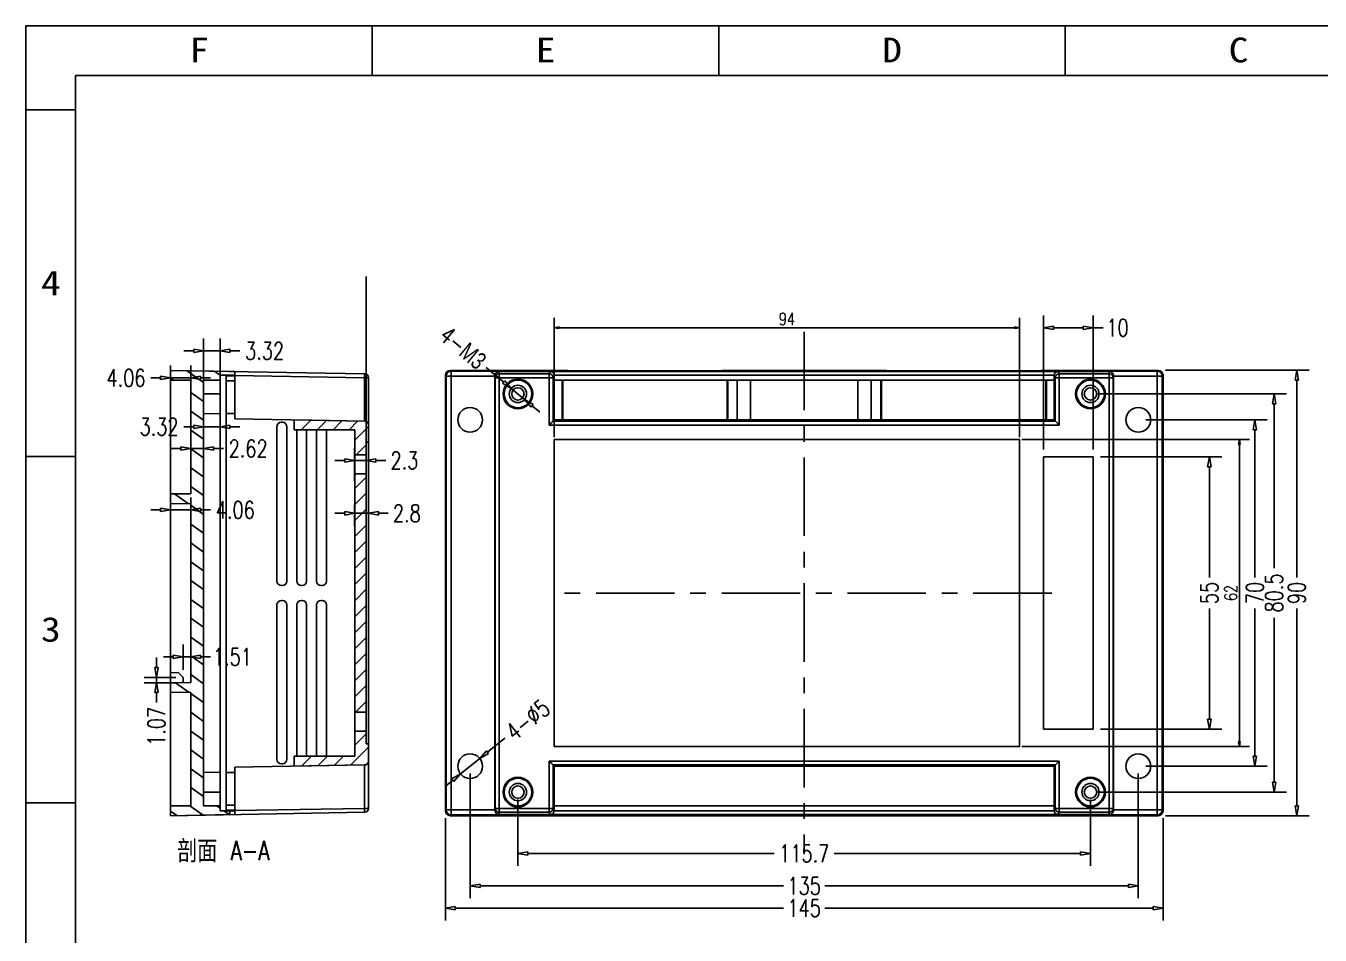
# Model space of a CAD drawing. Header units: millimetres. Extents: x -3871 to -3451, y -572 to -275.
# Drawn here: x -3871.4 to -3609.9, y -458.3 to -274.6 of the extents above; entities that cross this region are included whole.
import ezdxf
from ezdxf.enums import TextEntityAlignment as Align

# ---------------------------------------------------------------- set-up
doc = ezdxf.new("R2010")
doc.units = ezdxf.units.MM
doc.header["$LTSCALE"] = 0.5
doc.linetypes.add('CENTER', pattern=[50.8, 31.75, -6.35, 6.35, -6.35])
doc.layers.add('02___PRT_ALL_AXES', color=7, linetype='Continuous')
doc.layers.add('dim', color=3, linetype='Continuous')
doc.styles.add('romans', font='romans.shx', dxfattribs={"width": 0.75, "bigfont": 'fangsong.shx'})
doc.styles.get("Standard").update_dxf_attribs({"font": 'txt.shx', "width": 0.75})
doc.styles.add('TEXTSTYLE_0', font='txt', dxfattribs={"width": 0.8})
doc.dimstyles.new('D2', dxfattribs={"dimtxt": 2.5, "dimasz": 1, "dimexe": 2, "dimexo": 0.5, "dimgap": 0.5, "dimtad": 1, "dimdsep": 46, "dimtxsty": 'romans', "dimblk": 'CLOSEDBLANK', "dimcen": 0, "dimclrd": 4, "dimclre": 4, "dimclrt": 3, "dimazin": 2, "dimtfac": 0.5, "dimtmove": 0, "dimatfit": 3, "dimfxl": 1, "dimarcsym": 0})
doc.dimstyles.new('MSTD', dxfattribs={"dimtxt": 3.5, "dimasz": 2, "dimexe": 2.5, "dimexo": 1.5, "dimgap": 1, "dimtad": 0, "dimdsep": 46, "dimtxsty": 'romans', "dimblk": 'CLOSEDBLANK', "dimcen": 0, "dimclrd": 92, "dimclre": 92, "dimclrt": 3, "dimadec": 1, "dimazin": 2, "dimtfac": 0.5, "dimtmove": 0, "dimatfit": 3, "dimfxl": 1, "dimarcsym": 0})

# ---------------------------------------------------------------- blocks, each defined once
blk = doc.blocks.new('SUN_6HWZ35TKXU86YGHH1AY77V3D6FJ')
at = {"color": 7, "linetype": 'Continuous'}
for p, q in [((-420, 297), (0, 297)), ((-420, 0), (-420, 297)), ((-350, 287), (-350, 297)), ((-280, 287), (-280, 297)), ((-210, 287), (-210, 297)), ((-410, 287), (-10, 287)), ((-410, 10), (-410, 287)), ((-420, 280), (-410, 280)), ((-420, 210), (-410, 210)), ((-420, 140), (-410, 140))]:
    blk.add_line(p, q, dxfattribs=at)
at = {"color": 2, "linetype": 'Continuous', "style": 'TEXTSTYLE_0'}
for s, width, p, p2 in [('F', 1.292308, (-386.98, 289.63), (-382.98, 289.63)), ('E', 1.292308, (-316.98, 289.63), (-312.98, 289.63)), ('D', 1.2, (-246.98, 289.63), (-242.98, 289.63)), ('C', 1.12, (-176.98, 289.63), (-172.98, 289.63)), ('4', 1.12, (-416.95, 242.54), (-412.95, 242.54)), ('3', 1.2, (-416.95, 172.54), (-412.95, 172.54))]:
    blk.add_text(s, height=5, dxfattribs=dict(at, width=width)).set_placement(p, p2, align=Align.FIT)
blk = doc.blocks.new('_ClosedBlank')
at = {"color": 0, "linetype": 'ByBlock', "lineweight": -2}
for p, q in [((-1, 0.17), (0, 0)), ((-1, 0.17), (-1, -0.17)), ((0, 0), (-1, -0.17))]:
    blk.add_line(p, q, dxfattribs=at)
blk = doc.blocks.new('*D5')
at = {"layer": 'Defpoints', "color": 0}
for p in [(-3009.79, -2228.17), (-3009.79, -2266.84), (-3012.09, -2272.48)]:
    blk.add_point(p, dxfattribs=at)
at = {"layer": 'dim', "color": 92, "lineweight": -2}
for p, q in [((-3009.79, -2229.67), (-3009.79, -2269.34)), ((-3012.09, -2270.98), (-3012.09, -2264.34)), ((-3014.09, -2266.84), (-3016.09, -2266.84)), ((-3012.09, -2266.84), (-3009.79, -2266.84)), ((-3007.79, -2266.84), (-3005.79, -2266.84))]:
    blk.add_line(p, q, dxfattribs=at)
at = {"layer": 'dim', "color": 92, "lineweight": -2, "xscale": 2, "yscale": 2, "zscale": 2}
blk.add_blockref('_ClosedBlank', (-3012.09, -2266.84), dxfattribs=at)
at = {"layer": 'dim', "color": 92, "lineweight": -2, "xscale": 2, "yscale": 2, "zscale": 2, "rotation": 180}
blk.add_blockref('_ClosedBlank', (-3009.79, -2266.84), dxfattribs=at)
at = {"layer": 'dim', "color": 3, "insert": (-3002.04, -2266.84), "char_height": 3.5, "attachment_point": 5, "style": 'romans'}
blk.add_mtext('2.3', dxfattribs=at)
blk = doc.blocks.new('*D6')
at = {"layer": 'Defpoints', "color": 0}
for p in [(-3012.09, -2274.32), (-3009.29, -2274.32), (-3009.29, -2277.52)]:
    blk.add_point(p, dxfattribs=at)
at = {"layer": 'dim', "color": 92, "lineweight": -2}
for p, q in [((-3014.09, -2277.52), (-3016.09, -2277.52)), ((-3012.09, -2275.82), (-3012.09, -2280.02)), ((-3012.09, -2277.52), (-3009.29, -2277.52)), ((-3009.29, -2275.82), (-3009.29, -2280.02)), ((-3007.29, -2277.52), (-3005.29, -2277.52))]:
    blk.add_line(p, q, dxfattribs=at)
at = {"layer": 'dim', "color": 92, "lineweight": -2, "xscale": 2, "yscale": 2, "zscale": 2}
blk.add_blockref('_ClosedBlank', (-3012.09, -2277.52), dxfattribs=at)
at = {"layer": 'dim', "color": 92, "lineweight": -2, "xscale": 2, "yscale": 2, "zscale": 2, "rotation": 180}
blk.add_blockref('_ClosedBlank', (-3009.29, -2277.52), dxfattribs=at)
at = {"layer": 'dim', "color": 3, "insert": (-3001.54, -2277.52), "char_height": 3.5, "attachment_point": 5, "style": 'romans'}
blk.add_mtext('2.8', dxfattribs=at)
blk = doc.blocks.new('*D7')
at = {"layer": 'Defpoints', "color": 0}
for p in [(-3045.22, -2306.53), (-3046.73, -2310.68), (-3045.22, -2310.13)]:
    blk.add_point(p, dxfattribs=at)
at = {"layer": 'dim', "color": 92, "lineweight": -2}
for p, q in [((-3046.73, -2309.18), (-3046.73, -2304.03)), ((-3045.22, -2308.63), (-3045.22, -2304.03)), ((-3048.73, -2306.53), (-3050.73, -2306.53)), ((-3046.73, -2306.53), (-3045.22, -2306.53)), ((-3043.22, -2306.53), (-3041.22, -2306.53))]:
    blk.add_line(p, q, dxfattribs=at)
at = {"layer": 'dim', "color": 92, "lineweight": -2, "xscale": 2, "yscale": 2, "zscale": 2}
blk.add_blockref('_ClosedBlank', (-3046.73, -2306.53), dxfattribs=at)
at = {"layer": 'dim', "color": 92, "lineweight": -2, "xscale": 2, "yscale": 2, "zscale": 2, "rotation": 180}
blk.add_blockref('_ClosedBlank', (-3045.22, -2306.53), dxfattribs=at)
at = {"layer": 'dim', "color": 3, "insert": (-3036.78, -2306.53), "char_height": 3.5, "attachment_point": 5, "style": 'romans'}
blk.add_mtext('1.51', dxfattribs=at)
blk = doc.blocks.new('*D8')
at = {"layer": 'Defpoints', "color": 0}
for p in [(-3039.29, -2244.7), (-3042.61, -2252.43), (-3039.29, -2252.43)]:
    blk.add_point(p, dxfattribs=at)
at = {"layer": 'dim', "color": 92, "lineweight": -2}
for p, q in [((-3042.61, -2250.93), (-3042.61, -2242.2)), ((-3039.29, -2250.93), (-3039.29, -2242.2)), ((-3044.61, -2244.7), (-3046.61, -2244.7)), ((-3042.61, -2244.7), (-3039.29, -2244.7)), ((-3037.29, -2244.7), (-3035.29, -2244.7))]:
    blk.add_line(p, q, dxfattribs=at)
at = {"layer": 'dim', "color": 92, "lineweight": -2, "xscale": 2, "yscale": 2, "zscale": 2}
blk.add_blockref('_ClosedBlank', (-3042.61, -2244.7), dxfattribs=at)
at = {"layer": 'dim', "color": 92, "lineweight": -2, "xscale": 2, "yscale": 2, "zscale": 2, "rotation": 180}
blk.add_blockref('_ClosedBlank', (-3039.29, -2244.7), dxfattribs=at)
at = {"layer": 'dim', "color": 3, "insert": (-3030.29, -2244.7), "char_height": 3.5, "attachment_point": 5, "style": 'romans'}
blk.add_mtext('3.32', dxfattribs=at)
blk = doc.blocks.new('*D9')
at = {"layer": 'Defpoints', "color": 0}
for p in [(-3045.22, -2276.82), (-3049.29, -2281.2), (-3045.22, -2281.2)]:
    blk.add_point(p, dxfattribs=at)
at = {"layer": 'dim', "color": 92, "lineweight": -2}
for p, q in [((-3049.29, -2279.7), (-3049.29, -2274.32)), ((-3045.22, -2279.7), (-3045.22, -2274.32)), ((-3051.29, -2276.82), (-3053.29, -2276.82)), ((-3049.29, -2276.82), (-3045.22, -2276.82)), ((-3043.22, -2276.82), (-3041.22, -2276.82))]:
    blk.add_line(p, q, dxfattribs=at)
at = {"layer": 'dim', "color": 92, "lineweight": -2, "xscale": 2, "yscale": 2, "zscale": 2}
blk.add_blockref('_ClosedBlank', (-3049.29, -2276.82), dxfattribs=at)
at = {"layer": 'dim', "color": 92, "lineweight": -2, "xscale": 2, "yscale": 2, "zscale": 2, "rotation": 180}
blk.add_blockref('_ClosedBlank', (-3045.22, -2276.82), dxfattribs=at)
at = {"layer": 'dim', "color": 3, "insert": (-3036.22, -2276.82), "char_height": 3.5, "attachment_point": 5, "style": 'romans'}
blk.add_mtext('4.06', dxfattribs=at)
blk = doc.blocks.new('*D10')
at = {"layer": 'Defpoints', "color": 0}
for p in [(-3045.22, -2262.86), (-3042.61, -2262.86), (-3042.61, -2264.44)]:
    blk.add_point(p, dxfattribs=at)
at = {"layer": 'dim', "color": 92, "lineweight": -2}
for p, q in [((-3047.22, -2264.44), (-3049.22, -2264.44)), ((-3045.22, -2264.36), (-3045.22, -2266.94)), ((-3045.22, -2264.44), (-3042.61, -2264.44)), ((-3042.61, -2264.36), (-3042.61, -2266.94)), ((-3040.61, -2264.44), (-3038.61, -2264.44))]:
    blk.add_line(p, q, dxfattribs=at)
at = {"layer": 'dim', "color": 92, "lineweight": -2, "xscale": 2, "yscale": 2, "zscale": 2}
blk.add_blockref('_ClosedBlank', (-3045.22, -2264.44), dxfattribs=at)
at = {"layer": 'dim', "color": 92, "lineweight": -2, "xscale": 2, "yscale": 2, "zscale": 2, "rotation": 180}
blk.add_blockref('_ClosedBlank', (-3042.61, -2264.44), dxfattribs=at)
at = {"layer": 'dim', "color": 3, "insert": (-3033.61, -2264.44), "char_height": 3.5, "attachment_point": 5, "style": 'romans'}
blk.add_mtext('2.62', dxfattribs=at)
blk = doc.blocks.new('*D11')
at = {"layer": 'Defpoints', "color": 0}
for p in [(-3042.61, -2260.03), (-3042.61, -2260.03), (-3039.29, -2260.03)]:
    blk.add_point(p, dxfattribs=at)
at = {"layer": 'dim', "color": 92, "lineweight": -2}
for p, q in [((-3042.61, -2258.53), (-3042.61, -2257.53)), ((-3039.29, -2258.53), (-3039.29, -2257.53)), ((-3044.61, -2260.03), (-3046.61, -2260.03)), ((-3039.29, -2260.03), (-3042.61, -2260.03)), ((-3037.29, -2260.03), (-3035.29, -2260.03))]:
    blk.add_line(p, q, dxfattribs=at)
at = {"layer": 'dim', "color": 92, "lineweight": -2, "xscale": 2, "yscale": 2, "zscale": 2}
blk.add_blockref('_ClosedBlank', (-3042.61, -2260.03), dxfattribs=at)
at = {"layer": 'dim', "color": 92, "lineweight": -2, "xscale": 2, "yscale": 2, "zscale": 2, "rotation": 180}
blk.add_blockref('_ClosedBlank', (-3039.29, -2260.03), dxfattribs=at)
at = {"layer": 'dim', "color": 3, "insert": (-3051.61, -2260.03), "char_height": 3.5, "attachment_point": 5, "style": 'romans'}
blk.add_mtext('3.32', dxfattribs=at)
blk = doc.blocks.new('*D12')
at = {"layer": 'Defpoints', "color": 0}
for p in [(-3049.29, -2250.15), (-3049.29, -2254.72), (-3045.22, -2254.72)]:
    blk.add_point(p, dxfattribs=at)
at = {"layer": 'dim', "color": 92, "lineweight": -2}
for p, q in [((-3049.29, -2253.22), (-3049.29, -2247.65)), ((-3045.22, -2253.22), (-3045.22, -2247.65)), ((-3051.29, -2250.15), (-3053.29, -2250.15)), ((-3045.22, -2250.15), (-3049.29, -2250.15)), ((-3043.22, -2250.15), (-3041.22, -2250.15))]:
    blk.add_line(p, q, dxfattribs=at)
at = {"layer": 'dim', "color": 92, "lineweight": -2, "xscale": 2, "yscale": 2, "zscale": 2}
blk.add_blockref('_ClosedBlank', (-3049.29, -2250.15), dxfattribs=at)
at = {"layer": 'dim', "color": 92, "lineweight": -2, "xscale": 2, "yscale": 2, "zscale": 2, "rotation": 180}
blk.add_blockref('_ClosedBlank', (-3045.22, -2250.15), dxfattribs=at)
at = {"layer": 'dim', "color": 3, "insert": (-3058.29, -2250.15), "char_height": 3.5, "attachment_point": 5, "style": 'romans'}
blk.add_mtext('4.06', dxfattribs=at)
blk = doc.blocks.new('*D13')
at = {"layer": 'Defpoints', "color": 0}
for p in [(-2853.76, -2258.62), (-2853.76, -2328.62), (-2830.2, -2328.62)]:
    blk.add_point(p, dxfattribs=at)
at = {"layer": 'dim', "color": 92, "lineweight": -2}
for p, q in [((-2852.26, -2258.62), (-2827.7, -2258.62)), ((-2830.2, -2260.62), (-2830.2, -2290.5)), ((-2830.2, -2326.62), (-2830.2, -2296.75)), ((-2852.26, -2328.62), (-2827.7, -2328.62))]:
    blk.add_line(p, q, dxfattribs=at)
at = {"layer": 'dim', "color": 92, "lineweight": -2, "xscale": 2, "yscale": 2, "zscale": 2}
for p, rotation in [((-2830.2, -2258.62), 90), ((-2830.2, -2328.62), 270)]:
    blk.add_blockref('_ClosedBlank', p, dxfattribs=dict(at, rotation=rotation))
at = {"layer": 'dim', "color": 3, "insert": (-2830.2, -2293.62), "char_height": 3.5, "attachment_point": 5, "rotation": 90, "style": 'romans'}
blk.add_mtext('70', dxfattribs=at)
blk = doc.blocks.new('*D2')
at = {"layer": 'Defpoints', "color": 0}
for p in [(-2863.41, -2253.37), (-2863.41, -2333.87), (-2826.32, -2333.87)]:
    blk.add_point(p, dxfattribs=at)
at = {"layer": 'dim', "color": 92, "lineweight": -2}
for p, q in [((-2861.91, -2253.37), (-2823.82, -2253.37)), ((-2826.32, -2255.37), (-2826.32, -2288.62)), ((-2826.32, -2331.87), (-2826.32, -2298.62)), ((-2861.91, -2333.87), (-2823.82, -2333.87))]:
    blk.add_line(p, q, dxfattribs=at)
at = {"layer": 'dim', "color": 92, "lineweight": -2, "xscale": 2, "yscale": 2, "zscale": 2}
for p, rotation in [((-2826.32, -2253.37), 90), ((-2826.32, -2333.87), 270)]:
    blk.add_blockref('_ClosedBlank', p, dxfattribs=dict(at, rotation=rotation))
at = {"layer": 'dim', "color": 3, "insert": (-2826.32, -2293.62), "char_height": 3.5, "attachment_point": 5, "rotation": 90, "style": 'romans'}
blk.add_mtext('80.5', dxfattribs=at)
blk = doc.blocks.new('*D14')
at = {"layer": 'Defpoints', "color": 0}
for p in [(-2849.76, -2248.62), (-2849.76, -2338.62), (-2821.73, -2338.62)]:
    blk.add_point(p, dxfattribs=at)
at = {"layer": 'dim', "color": 92, "lineweight": -2}
for p, q in [((-2848.26, -2248.62), (-2819.23, -2248.62)), ((-2821.73, -2250.62), (-2821.73, -2290.5)), ((-2821.73, -2336.62), (-2821.73, -2296.75)), ((-2848.26, -2338.62), (-2819.23, -2338.62))]:
    blk.add_line(p, q, dxfattribs=at)
at = {"layer": 'dim', "color": 92, "lineweight": -2, "xscale": 2, "yscale": 2, "zscale": 2}
for p, rotation in [((-2821.73, -2248.62), 90), ((-2821.73, -2338.62), 270)]:
    blk.add_blockref('_ClosedBlank', p, dxfattribs=dict(at, rotation=rotation))
at = {"layer": 'dim', "color": 3, "insert": (-2821.73, -2293.62), "char_height": 3.5, "attachment_point": 5, "rotation": 90, "style": 'romans'}
blk.add_mtext('90', dxfattribs=at)
blk = doc.blocks.new('*D15')
at = {"layer": 'Defpoints', "color": 0}
for p in [(-2979.1, -2333.86), (-2863.4, -2333.87), (-2863.4, -2346.26)]:
    blk.add_point(p, dxfattribs=at)
at = {"layer": 'dim', "color": 92, "lineweight": -2}
for p, q in [((-2979.1, -2335.36), (-2979.1, -2348.76)), ((-2863.4, -2335.37), (-2863.4, -2348.76)), ((-2977.1, -2346.26), (-2927.32, -2346.26)), ((-2865.4, -2346.26), (-2915.19, -2346.26))]:
    blk.add_line(p, q, dxfattribs=at)
at = {"layer": 'dim', "color": 92, "lineweight": -2, "xscale": 2, "yscale": 2, "zscale": 2, "rotation": 180}
blk.add_blockref('_ClosedBlank', (-2979.1, -2346.26), dxfattribs=at)
at = {"layer": 'dim', "color": 92, "lineweight": -2, "xscale": 2, "yscale": 2, "zscale": 2}
blk.add_blockref('_ClosedBlank', (-2863.4, -2346.26), dxfattribs=at)
at = {"layer": 'dim', "color": 3, "insert": (-2921.25, -2346.26), "char_height": 3.5, "attachment_point": 5, "style": 'romans'}
blk.add_mtext('115.7', dxfattribs=at)
blk = doc.blocks.new('*D16')
at = {"layer": 'Defpoints', "color": 0}
for p in [(-2988.76, -2328.62), (-2853.76, -2328.62), (-2853.76, -2352.81)]:
    blk.add_point(p, dxfattribs=at)
at = {"layer": 'dim', "color": 92, "lineweight": -2}
for p, q in [((-2988.76, -2330.12), (-2988.76, -2355.31)), ((-2853.76, -2330.12), (-2853.76, -2355.31)), ((-2986.76, -2352.81), (-2925.45, -2352.81)), ((-2855.76, -2352.81), (-2917.07, -2352.81))]:
    blk.add_line(p, q, dxfattribs=at)
at = {"layer": 'dim', "color": 92, "lineweight": -2, "xscale": 2, "yscale": 2, "zscale": 2, "rotation": 180}
blk.add_blockref('_ClosedBlank', (-2988.76, -2352.81), dxfattribs=at)
at = {"layer": 'dim', "color": 92, "lineweight": -2, "xscale": 2, "yscale": 2, "zscale": 2}
blk.add_blockref('_ClosedBlank', (-2853.76, -2352.81), dxfattribs=at)
at = {"layer": 'dim', "color": 3, "insert": (-2921.26, -2352.81), "char_height": 3.5, "attachment_point": 5, "style": 'romans'}
blk.add_mtext('135', dxfattribs=at)
blk = doc.blocks.new('*D17')
at = {"layer": 'Defpoints', "color": 0}
for p in [(-2993.76, -2337.62), (-2848.76, -2337.62), (-2848.76, -2357.29)]:
    blk.add_point(p, dxfattribs=at)
at = {"layer": 'dim', "color": 92, "lineweight": -2}
for p, q in [((-2993.76, -2339.12), (-2993.76, -2359.79)), ((-2848.76, -2339.12), (-2848.76, -2359.79)), ((-2991.76, -2357.29), (-2925.45, -2357.29)), ((-2850.76, -2357.29), (-2917.07, -2357.29))]:
    blk.add_line(p, q, dxfattribs=at)
at = {"layer": 'dim', "color": 92, "lineweight": -2, "xscale": 2, "yscale": 2, "zscale": 2, "rotation": 180}
blk.add_blockref('_ClosedBlank', (-2993.76, -2357.29), dxfattribs=at)
at = {"layer": 'dim', "color": 92, "lineweight": -2, "xscale": 2, "yscale": 2, "zscale": 2}
blk.add_blockref('_ClosedBlank', (-2848.76, -2357.29), dxfattribs=at)
at = {"layer": 'dim', "color": 3, "insert": (-2921.26, -2357.29), "char_height": 3.5, "attachment_point": 5, "style": 'romans'}
blk.add_mtext('145', dxfattribs=at)
blk = doc.blocks.new('*D22')
at = {"layer": 'Defpoints', "color": 0}
for p in [(-2862.88, -2266.12), (-2862.88, -2321.12), (-2839.4, -2321.12)]:
    blk.add_point(p, dxfattribs=at)
at = {"layer": 'dim', "color": 92, "lineweight": -2}
for p, q in [((-2861.38, -2266.12), (-2836.9, -2266.12)), ((-2839.4, -2268.12), (-2839.4, -2290.5)), ((-2839.4, -2319.12), (-2839.4, -2296.75)), ((-2861.38, -2321.12), (-2836.9, -2321.12))]:
    blk.add_line(p, q, dxfattribs=at)
at = {"layer": 'dim', "color": 92, "lineweight": -2, "xscale": 2, "yscale": 2, "zscale": 2}
for p, rotation in [((-2839.4, -2266.12), 90), ((-2839.4, -2321.12), 270)]:
    blk.add_blockref('_ClosedBlank', p, dxfattribs=dict(at, rotation=rotation))
at = {"layer": 'dim', "color": 3, "insert": (-2839.4, -2293.62), "char_height": 3.5, "attachment_point": 5, "rotation": 90, "style": 'romans'}
blk.add_mtext('55', dxfattribs=at)
blk = doc.blocks.new('*D23')
at = {"layer": 'Defpoints', "color": 0}
for p in [(-2862.88, -2240.03), (-2872.88, -2266.12), (-2862.88, -2266.12)]:
    blk.add_point(p, dxfattribs=at)
at = {"layer": 'dim', "color": 92, "lineweight": -2}
for p, q in [((-2872.88, -2264.62), (-2872.88, -2237.53)), ((-2862.88, -2264.62), (-2862.88, -2237.53)), ((-2870.88, -2240.03), (-2864.88, -2240.03)), ((-2862.88, -2240.03), (-2860.88, -2240.03))]:
    blk.add_line(p, q, dxfattribs=at)
at = {"layer": 'dim', "color": 92, "lineweight": -2, "xscale": 2, "yscale": 2, "zscale": 2, "rotation": 180}
blk.add_blockref('_ClosedBlank', (-2872.88, -2240.03), dxfattribs=at)
at = {"layer": 'dim', "color": 92, "lineweight": -2, "xscale": 2, "yscale": 2, "zscale": 2}
blk.add_blockref('_ClosedBlank', (-2862.88, -2240.03), dxfattribs=at)
at = {"layer": 'dim', "color": 3, "insert": (-2857.95, -2240.03), "char_height": 3.5, "attachment_point": 5, "style": 'romans'}
blk.add_mtext('10', dxfattribs=at)
blk = doc.blocks.new('*D24')
at = {"layer": 'Defpoints', "color": 0}
for p in [(-2986.81, -2327.06), (-2990.71, -2330.19)]:
    blk.add_point(p, dxfattribs=at)
at = {"layer": 'dim', "color": 92, "lineweight": -2}
for p, q in [((-2981.73, -2322.97), (-2985.25, -2325.8)), ((-2990.71, -2330.19), (-2986.81, -2327.06)), ((-2992.26, -2331.45), (-2993.82, -2332.7))]:
    blk.add_line(p, q, dxfattribs=at)
at = {"layer": 'dim', "color": 92, "lineweight": -2, "xscale": 2, "yscale": 2, "zscale": 2}
for p, rotation in [((-2986.81, -2327.06), 218.8343885030004), ((-2990.71, -2330.19), 38.83438850300038)]:
    blk.add_blockref('_ClosedBlank', p, dxfattribs=dict(at, rotation=rotation))
at = {"layer": 'dim', "color": 3, "insert": (-2977.11, -2319.25), "char_height": 3.5, "attachment_point": 5, "rotation": 38.8344, "style": 'romans'}
blk.add_mtext('4-∅5', dxfattribs=at)
blk = doc.blocks.new('*D25')
at = {"layer": 'Defpoints', "color": 0}
for p in [(-2980.44, -2252.26), (-2977.76, -2254.51)]:
    blk.add_point(p, dxfattribs=at)
at = {"layer": 'dim', "color": 92, "lineweight": -2}
for p, q in [((-2985.5, -2248.03), (-2981.98, -2250.98)), ((-2977.76, -2254.51), (-2980.44, -2252.26)), ((-2976.23, -2255.79), (-2974.69, -2257.08))]:
    blk.add_line(p, q, dxfattribs=at)
at = {"layer": 'dim', "color": 92, "lineweight": -2, "xscale": 2, "yscale": 2, "zscale": 2}
for p, rotation in [((-2980.44, -2252.26), 320.0560604423546), ((-2977.76, -2254.51), 140.0560604423546)]:
    blk.add_blockref('_ClosedBlank', p, dxfattribs=dict(at, rotation=rotation))
at = {"layer": 'dim', "color": 3, "insert": (-2990.21, -2244.08), "char_height": 3.5, "attachment_point": 5, "rotation": 320.0561, "style": 'romans'}
blk.add_mtext('4-{\\fArial|b0|i0|c0|p32;M3}', dxfattribs=at)
blk = doc.blocks.new('*D26')
at = {"layer": 'Defpoints', "color": 0}
for p in [(-3046.73, -2310.68), (-3052.14, -2311.76), (-3046.73, -2311.76)]:
    blk.add_point(p, dxfattribs=at)
at = {"layer": 'dim', "color": 92, "lineweight": -2}
for p, q in [((-3052.14, -2308.68), (-3052.14, -2306.68)), ((-3048.23, -2310.68), (-3054.64, -2310.68)), ((-3052.14, -2310.68), (-3052.14, -2311.76)), ((-3048.23, -2311.76), (-3054.64, -2311.76)), ((-3052.14, -2313.76), (-3052.14, -2315.76))]:
    blk.add_line(p, q, dxfattribs=at)
at = {"layer": 'dim', "color": 92, "lineweight": -2, "xscale": 2, "yscale": 2, "zscale": 2}
for p, rotation in [((-3052.14, -2310.68), 270), ((-3052.14, -2311.76), 90)]:
    blk.add_blockref('_ClosedBlank', p, dxfattribs=dict(at, rotation=rotation))
at = {"layer": 'dim', "color": 3, "insert": (-3052.14, -2320.57), "char_height": 3.5, "attachment_point": 5, "rotation": 90, "style": 'romans'}
blk.add_mtext('1.07', dxfattribs=at)
blk = doc.blocks.new('*D27')
at = {"layer": 'Defpoints', "color": 0}
for p in [(-2877.76, -2240), (-2971.76, -2262.62), (-2877.76, -2262.62)]:
    blk.add_point(p, dxfattribs=at)
at = {"layer": 'dim', "color": 4, "lineweight": -2}
for p, q in [((-2971.76, -2262.12), (-2971.76, -2238)), ((-2877.76, -2262.12), (-2877.76, -2238)), ((-2970.76, -2240), (-2878.76, -2240))]:
    blk.add_line(p, q, dxfattribs=at)
at = {"layer": 'dim', "color": 4, "lineweight": -2, "rotation": 180}
blk.add_blockref('_ClosedBlank', (-2971.76, -2240), dxfattribs=at)
at = {"layer": 'dim', "color": 4, "lineweight": -2}
blk.add_blockref('_ClosedBlank', (-2877.76, -2240), dxfattribs=at)
at = {"layer": 'dim', "color": 3, "insert": (-2924.76, -2238.25), "char_height": 2.5, "attachment_point": 5, "style": 'romans'}
blk.add_mtext('94', dxfattribs=at)
blk = doc.blocks.new('*D28')
at = {"layer": 'Defpoints', "color": 0}
for p in [(-2877.76, -2262.62), (-2877.76, -2324.62), (-2833.31, -2324.62)]:
    blk.add_point(p, dxfattribs=at)
at = {"layer": 'dim', "color": 4, "lineweight": -2}
for p, q in [((-2877.26, -2262.62), (-2831.31, -2262.62)), ((-2833.31, -2263.62), (-2833.31, -2323.62)), ((-2877.26, -2324.62), (-2831.31, -2324.62))]:
    blk.add_line(p, q, dxfattribs=at)
for p, rotation in [((-2833.31, -2262.62), 90), ((-2833.31, -2324.62), 270)]:
    blk.add_blockref('_ClosedBlank', p, dxfattribs=dict(at, rotation=rotation))
at = {"layer": 'dim', "color": 3, "insert": (-2835.06, -2293.62), "char_height": 2.5, "attachment_point": 5, "rotation": 90, "style": 'romans'}
blk.add_mtext('62', dxfattribs=at)

msp = doc.modelspace()

# ---------------------------------------------------------------- hatches: boundary and pattern name
at = {"linetype": 'Continuous'}
h = msp.add_hatch(dxfattribs=at)
h.set_pattern_fill('DEFAULT__1', color=2, scale=3.115165, angle=325, style=0, pattern_type=0)
h.set_pattern_definition([(325, (-3913.5544, -641.9276), (1.786785, 2.551794), [])])
edge = h.paths.add_edge_path()
edge.add_line((-3838.149, -407.31), (-3842.213, -407.381))
edge.add_line((-3838.149, -407.31), (-3838.149, -371.162))
edge.add_line((-3838.149, -371.162), (-3842.213, -371.091))
edge.add_line((-3842.213, -371.091), (-3842.213, -369.182))
edge.add_line((-3838.149, -369.182), (-3842.213, -369.182))
edge.add_line((-3838.149, -369.182), (-3838.149, -346.202))
edge.add_line((-3838.149, -346.202), (-3842.213, -346.202))
edge.add_line((-3842.213, -346.202), (-3842.213, -344.202))
edge.add_line((-3829.213, -344.429), (-3842.213, -344.202))
edge.add_line((-3829.213, -345.202), (-3829.213, -344.429))
edge.add_line((-3829.213, -345.202), (-3832.213, -345.202))
edge.add_line((-3832.213, -346.202), (-3832.213, -345.202))
edge.add_line((-3832.213, -346.202), (-3835.533, -346.202))
edge.add_line((-3835.533, -346.202), (-3835.533, -432.202))
edge.add_line((-3832.213, -432.202), (-3835.533, -432.202))
edge.add_line((-3832.213, -433.202), (-3832.213, -432.202))
edge.add_line((-3830.213, -433.202), (-3832.213, -433.202))
edge.add_line((-3830.213, -433.992), (-3830.213, -433.202))
edge.add_line((-3830.213, -433.992), (-3842.213, -434.202))
edge.add_line((-3842.213, -434.202), (-3842.213, -432.202))
edge.add_line((-3838.149, -432.202), (-3842.213, -432.202))
edge.add_line((-3838.149, -432.202), (-3838.149, -409.29))
edge.add_line((-3838.149, -409.29), (-3842.213, -409.219))
edge.add_line((-3842.213, -409.219), (-3842.213, -407.381))
h = msp.add_hatch(dxfattribs=at)
h.set_pattern_fill('A', color=2, scale=2.292206, angle=45, style=0, pattern_type=0)
h.set_pattern_definition([(45, (-3913.5544, -641.9276), (-1.620835, 1.620835), [])])
edge = h.paths.add_edge_path()
edge.add_spline(control_points=[(-3802.213, -423.154), (-3802.213, -423.616), (-3802.537, -423.946), (-3802.999, -423.954)], knot_values=[0, 0, 0, 0, 1, 1, 1, 1], weights=[1, 0.8088336, 0.8088336, 1], degree=3, periodic=0)
edge.add_line((-3802.999, -423.954), (-3817.213, -424.202))
edge.add_line((-3817.213, -422.202), (-3817.213, -424.202))
edge.add_line((-3817.213, -422.202), (-3805.013, -422.202))
edge.add_line((-3805.013, -422.202), (-3805.013, -417.138))
edge.add_line((-3802.713, -417.138), (-3805.013, -417.138))
edge.add_line((-3802.713, -419.702), (-3802.713, -417.138))
edge.add_line((-3802.713, -419.702), (-3802.213, -419.702))
edge.add_line((-3802.213, -423.154), (-3802.213, -419.702))
edge = h.paths.add_edge_path()
edge.add_line((-3802.713, -358.702), (-3802.213, -358.702))
edge.add_line((-3802.713, -361.265), (-3802.713, -358.702))
edge.add_line((-3802.713, -361.265), (-3805.013, -361.265))
edge.add_line((-3805.013, -361.265), (-3805.013, -356.202))
edge.add_line((-3817.213, -356.202), (-3805.013, -356.202))
edge.add_line((-3817.213, -354.202), (-3817.213, -356.202))
edge.add_line((-3802.999, -354.45), (-3817.213, -354.202))
edge.add_spline(control_points=[(-3802.213, -355.25), (-3802.213, -354.788), (-3802.537, -354.458), (-3802.999, -354.45)], knot_values=[0, 0, 0, 0, 1, 1, 1, 1], weights=[1, 0.8088336, 0.8088336, 1], degree=3, periodic=0)
edge.add_line((-3802.213, -358.702), (-3802.213, -355.25))
edge = h.paths.add_edge_path()
edge.add_line((-3805.013, -413.265), (-3805.013, -365.138))
edge.add_line((-3802.713, -365.138), (-3805.013, -365.138))
edge.add_line((-3802.713, -413.265), (-3802.713, -365.138))
edge.add_line((-3802.713, -413.265), (-3805.013, -413.265))

# ---------------------------------------------------------------- linework, layer by layer
at = {"color": 6, "linetype": 'CENTER'}
for p, q in [((-3714.185, -336.402), (-3714.185, -442.002)), ((-3664.18, -389.202), (-3764.19, -389.202))]:
    msp.add_line(p, q, dxfattribs=at)
at = {"color": 7, "linetype": 'Continuous'}
for p, q in [((-3842.213, -346.202), (-3842.213, -344.202)), ((-3829.213, -344.429), (-3842.213, -344.202)), ((-3842.213, -434.202), (-3842.213, -344.202)), ((-3842.213, -344.202), (-3802.999, -344.886)), ((-3829.213, -345.202), (-3829.213, -344.429)), ((-3829.213, -345.202), (-3829.213, -344.429)), ((-3785.686, -344.202), (-3785.528, -344.359)), ((-3762.003, -344.202), (-3785.686, -344.202)), ((-3785.528, -434.044), (-3785.528, -344.359)), ((-3775.703, -344.359), (-3785.528, -344.359)), ((-3775.833, -433.975), (-3775.833, -344.429)), ((-3652.538, -344.429), (-3775.833, -344.429)), ((-3765.714, -344.886), (-3775.833, -344.886)), ((-3775.633, -344.429), (-3775.703, -344.359)), ((-3765.714, -344.886), (-3765.485, -344.429)), ((-3765.714, -355.25), (-3765.714, -344.886)), ((-3762.003, -344.273), (-3762.003, -344.202)), ((-3730.752, -344.273), (-3762.003, -344.273)), ((-3730.752, -344.273), (-3730.752, -344.202)), ((-3730.752, -344.202), (-3697.619, -344.202)), ((-3697.619, -344.273), (-3697.619, -344.202)), ((-3697.619, -344.273), (-3666.368, -344.273)), ((-3666.368, -344.202), (-3642.685, -344.202)), ((-3666.368, -344.273), (-3666.368, -344.202)), ((-3662.886, -344.429), (-3662.657, -344.886)), ((-3652.538, -344.886), (-3662.657, -344.886)), ((-3662.657, -355.25), (-3662.657, -344.886)), ((-3652.738, -344.429), (-3652.668, -344.359)), ((-3652.668, -344.359), (-3642.843, -344.359)), ((-3652.538, -433.975), (-3652.538, -344.429)), ((-3642.685, -344.202), (-3642.843, -344.359)), ((-3642.843, -434.044), (-3642.843, -344.359)), ((-3838.149, -346.202), (-3842.213, -346.202)), ((-3838.149, -346.202), (-3842.213, -346.202)), ((-3838.149, -369.182), (-3838.149, -346.202)), ((-3838.149, -369.182), (-3838.149, -346.202)), ((-3832.213, -346.202), (-3835.533, -346.202)), ((-3835.533, -346.202), (-3835.533, -432.202)), ((-3835.533, -346.202), (-3835.533, -432.202)), ((-3832.213, -346.202), (-3835.533, -346.202)), ((-3829.213, -345.202), (-3832.213, -345.202)), ((-3832.213, -346.202), (-3832.213, -345.202)), ((-3832.213, -433.202), (-3832.213, -345.202)), ((-3829.213, -345.202), (-3832.213, -345.202)), ((-3831.013, -433.102), (-3831.013, -345.302)), ((-3829.213, -345.302), (-3831.013, -345.302)), ((-3831.013, -346.329), (-3829.213, -346.329)), ((-3829.213, -345.229), (-3829.213, -353.992)), ((-3829.213, -345.229), (-3803.006, -345.686)), ((-3803.006, -354.45), (-3803.006, -345.686)), ((-3802.213, -345.686), (-3803.006, -345.686)), ((-3802.213, -432.717), (-3802.213, -345.686)), ((-3786.685, -345.202), (-3786.685, -433.202)), ((-3786.685, -345.202), (-3786.528, -345.359)), ((-3786.528, -345.359), (-3786.528, -433.044)), ((-3786.528, -345.359), (-3776.685, -345.359)), ((-3776.685, -433.027), (-3776.685, -345.376)), ((-3776.633, -345.428), (-3776.685, -345.376)), ((-3776.633, -433.175), (-3776.633, -345.229)), ((-3764.914, -345.686), (-3776.633, -345.686)), ((-3764.914, -345.686), (-3764.685, -345.229)), ((-3764.914, -345.686), (-3764.914, -354.45)), ((-3764.685, -345.202), (-3663.685, -345.202)), ((-3764.685, -345.229), (-3764.685, -353.992)), ((-3764.685, -346.202), (-3663.685, -346.202)), ((-3763.12, -354.202), (-3763.12, -346.202)), ((-3762.982, -354.202), (-3762.982, -346.202)), ((-3729.772, -354.202), (-3729.772, -346.202)), ((-3729.635, -346.202), (-3729.635, -354.202)), ((-3727.705, -346.202), (-3727.705, -354.202)), ((-3725.05, -354.202), (-3725.05, -346.202)), ((-3703.321, -354.202), (-3703.321, -346.202)), ((-3700.666, -346.202), (-3700.666, -354.202)), ((-3698.736, -346.202), (-3698.736, -354.202)), ((-3698.598, -354.202), (-3698.598, -346.202)), ((-3665.388, -354.202), (-3665.388, -346.202)), ((-3665.251, -354.202), (-3665.251, -346.202)), ((-3663.685, -345.229), (-3663.685, -353.992)), ((-3663.685, -345.229), (-3663.457, -345.686)), ((-3651.738, -345.686), (-3663.457, -345.686)), ((-3663.457, -354.45), (-3663.457, -345.686)), ((-3651.738, -433.175), (-3651.738, -345.229)), ((-3651.738, -345.428), (-3651.685, -345.376)), ((-3651.685, -345.359), (-3641.843, -345.359)), ((-3651.685, -433.027), (-3651.685, -345.376)), ((-3641.685, -345.202), (-3641.843, -345.359)), ((-3641.843, -345.359), (-3641.843, -433.044)), ((-3641.685, -345.202), (-3641.685, -433.202)), ((-3832.213, -348.962), (-3835.533, -348.962)), ((-3835.533, -352.971), (-3832.213, -352.954)), ((-3831.013, -352.954), (-3829.213, -352.954)), ((-3802.999, -354.45), (-3829.213, -353.992)), ((-3820.717, -355.602), (-3820.717, -386.802)), ((-3819.617, -354.702), (-3819.817, -354.702)), ((-3818.717, -386.802), (-3818.717, -355.602)), ((-3817.213, -354.202), (-3817.213, -356.202)), ((-3802.999, -354.45), (-3817.213, -354.202)), ((-3817.213, -354.202), (-3817.213, -356.202)), ((-3802.213, -358.702), (-3802.213, -355.25)), ((-3662.657, -355.25), (-3765.714, -355.25)), ((-3764.914, -354.45), (-3764.685, -353.992)), ((-3663.457, -354.45), (-3764.914, -354.45)), ((-3663.581, -354.202), (-3764.79, -354.202)), ((-3663.457, -354.45), (-3663.685, -353.992)), ((-3817.213, -356.202), (-3805.013, -356.202)), ((-3817.213, -356.202), (-3805.013, -356.202)), ((-3816.717, -356.202), (-3816.717, -386.802)), ((-3814.717, -386.802), (-3814.717, -356.202)), ((-3812.717, -356.202), (-3812.717, -386.802)), ((-3810.717, -386.802), (-3810.717, -356.202)), ((-3805.013, -361.265), (-3805.013, -356.202)), ((-3805.013, -365.077), (-3805.013, -356.202)), ((-3802.713, -358.702), (-3802.213, -358.702)), ((-3802.713, -361.265), (-3802.713, -358.702)), ((-3802.713, -419.702), (-3802.713, -358.702)), ((-3802.713, -358.702), (-3802.213, -358.702)), ((-3802.713, -361.265), (-3805.013, -361.265)), ((-3802.713, -361.265), (-3805.013, -361.265)), ((-3655.81, -361.702), (-3665.81, -361.702)), ((-3665.81, -361.702), (-3665.81, -416.702)), ((-3655.81, -416.702), (-3655.81, -361.702)), ((-3805.013, -413.265), (-3805.013, -365.138)), ((-3802.713, -365.138), (-3805.013, -365.138)), ((-3805.013, -417.077), (-3805.013, -365.138)), ((-3802.713, -365.138), (-3805.013, -365.138)), ((-3802.713, -413.265), (-3802.713, -365.138)), ((-3842.213, -371.091), (-3842.213, -369.182)), ((-3838.149, -369.182), (-3842.213, -369.182)), ((-3838.149, -369.182), (-3842.213, -369.182)), ((-3838.149, -371.162), (-3842.213, -371.091)), ((-3838.149, -371.162), (-3842.213, -371.091)), ((-3838.149, -407.31), (-3838.149, -371.162)), ((-3838.149, -407.31), (-3838.149, -371.162)), ((-3819.817, -387.702), (-3819.617, -387.702)), ((-3815.817, -387.702), (-3815.617, -387.702)), ((-3811.817, -387.702), (-3811.617, -387.702)), ((-3820.717, -391.602), (-3820.717, -422.802)), ((-3819.617, -390.702), (-3819.817, -390.702)), ((-3818.717, -422.802), (-3818.717, -391.602)), ((-3816.717, -391.602), (-3816.717, -422.202)), ((-3815.617, -390.702), (-3815.817, -390.702)), ((-3814.717, -422.202), (-3814.717, -391.602)), ((-3812.717, -391.602), (-3812.717, -422.202)), ((-3811.617, -390.702), (-3811.817, -390.702)), ((-3810.717, -422.202), (-3810.717, -391.602)), ((-3840.664, -405.273), (-3842.213, -405.3)), ((-3839.658, -406.262), (-3840.664, -405.273)), ((-3838.149, -407.31), (-3842.213, -407.381)), ((-3838.149, -407.31), (-3842.213, -407.381)), ((-3842.213, -409.219), (-3842.213, -407.381)), ((-3839.658, -407.336), (-3839.658, -406.262)), ((-3838.149, -409.29), (-3842.213, -409.219)), ((-3838.149, -409.29), (-3842.213, -409.219)), ((-3838.149, -432.202), (-3838.149, -409.29)), ((-3838.149, -432.202), (-3838.149, -409.29)), ((-3802.713, -413.265), (-3805.013, -413.265)), ((-3802.713, -413.265), (-3805.013, -413.265)), ((-3805.013, -422.202), (-3805.013, -417.138)), ((-3802.713, -417.138), (-3805.013, -417.138)), ((-3802.713, -417.138), (-3805.013, -417.138)), ((-3805.013, -422.202), (-3805.013, -417.138)), ((-3802.713, -419.702), (-3802.713, -417.138)), ((-3665.81, -416.702), (-3655.81, -416.702)), ((-3802.713, -419.702), (-3802.213, -419.702)), ((-3802.713, -419.702), (-3802.213, -419.702)), ((-3802.213, -423.154), (-3802.213, -419.702)), ((-3817.213, -422.202), (-3817.213, -424.202)), ((-3817.213, -422.202), (-3805.013, -422.202)), ((-3817.213, -422.202), (-3805.013, -422.202)), ((-3817.213, -422.202), (-3817.213, -424.202)), ((-3765.714, -433.517), (-3765.714, -423.154)), ((-3765.714, -423.154), (-3662.657, -423.154)), ((-3662.657, -433.517), (-3662.657, -423.154)), ((-3832.213, -425.449), (-3835.533, -425.432)), ((-3829.213, -425.449), (-3831.013, -425.449)), ((-3802.999, -423.954), (-3829.213, -424.411)), ((-3829.213, -433.975), (-3829.213, -424.411)), ((-3819.817, -423.702), (-3819.617, -423.702)), ((-3802.999, -423.954), (-3817.213, -424.202)), ((-3803.006, -432.717), (-3803.006, -423.954)), ((-3764.914, -423.954), (-3764.685, -424.411)), ((-3764.914, -423.954), (-3764.914, -432.717)), ((-3764.914, -423.954), (-3663.457, -423.954)), ((-3764.79, -424.202), (-3663.581, -424.202)), ((-3764.685, -433.175), (-3764.685, -424.411)), ((-3663.685, -424.411), (-3663.457, -423.954)), ((-3663.685, -433.175), (-3663.685, -424.411)), ((-3663.457, -432.717), (-3663.457, -423.954)), ((-3835.533, -429.442), (-3832.213, -429.442)), ((-3842.213, -434.202), (-3842.213, -432.202)), ((-3838.149, -432.202), (-3842.213, -432.202)), ((-3838.149, -432.202), (-3842.213, -432.202)), ((-3842.213, -434.202), (-3802.999, -433.517)), ((-3830.213, -433.992), (-3842.213, -434.202)), ((-3832.213, -432.202), (-3835.533, -432.202)), ((-3832.213, -432.202), (-3835.533, -432.202)), ((-3832.213, -433.202), (-3832.213, -432.202)), ((-3830.213, -433.202), (-3832.213, -433.202)), ((-3829.213, -433.202), (-3832.213, -433.202)), ((-3831.013, -432.075), (-3829.213, -432.075)), ((-3829.213, -433.102), (-3831.013, -433.102)), ((-3830.213, -433.992), (-3830.213, -433.202)), ((-3830.213, -433.992), (-3830.213, -433.202)), ((-3803.006, -432.717), (-3829.213, -433.175)), ((-3803.006, -432.717), (-3802.213, -432.717)), ((-3786.685, -433.202), (-3786.528, -433.044)), ((-3786.528, -433.044), (-3776.685, -433.044)), ((-3785.686, -434.202), (-3785.528, -434.044)), ((-3785.528, -434.044), (-3775.703, -434.044)), ((-3776.685, -433.027), (-3776.633, -432.975)), ((-3776.633, -432.717), (-3764.914, -432.717)), ((-3765.714, -433.517), (-3775.833, -433.517)), ((-3775.833, -433.975), (-3765.06, -433.975)), ((-3775.703, -434.044), (-3775.633, -433.975)), ((-3765.485, -433.975), (-3765.714, -433.517)), ((-3765.06, -433.975), (-3765.06, -433.835)), ((-3765.06, -433.992), (-3663.31, -433.992)), ((-3764.685, -433.175), (-3764.914, -432.717)), ((-3663.685, -432.202), (-3764.685, -432.202)), ((-3663.685, -433.202), (-3764.685, -433.202)), ((-3663.457, -432.717), (-3663.685, -433.175)), ((-3663.457, -432.717), (-3651.738, -432.717)), ((-3663.31, -433.975), (-3663.31, -433.835)), ((-3663.31, -433.975), (-3652.538, -433.975)), ((-3662.657, -433.517), (-3662.886, -433.975)), ((-3652.538, -433.517), (-3662.657, -433.517)), ((-3652.668, -434.044), (-3652.738, -433.975)), ((-3642.843, -434.044), (-3652.668, -434.044)), ((-3651.685, -433.027), (-3651.738, -432.975)), ((-3651.685, -433.044), (-3641.843, -433.044)), ((-3642.685, -434.202), (-3642.843, -434.044)), ((-3641.685, -433.202), (-3641.843, -433.044)), ((-3642.685, -434.202), (-3785.686, -434.202))]:
    msp.add_line(p, q, dxfattribs=at)
msp.add_lwpolyline([(-3764.685, -358.202), (-3670.685, -358.202), (-3670.685, -420.202), (-3764.685, -420.202)], close=True, dxfattribs=at)
for centre, radius in [((-3772.03, -348.962), 3), ((-3772.03, -348.962), 2.799), ((-3772.03, -348.962), 1.25), ((-3656.34, -348.962), 3), ((-3656.34, -348.962), 2.799), ((-3656.34, -348.962), 1.25), ((-3781.685, -354.202), 2.5), ((-3646.685, -354.202), 2.5), ((-3781.685, -424.202), 2.5), ((-3646.685, -424.202), 2.5), ((-3772.03, -429.442), 3), ((-3772.03, -429.442), 2.799), ((-3772.03, -429.442), 1.25), ((-3656.34, -429.442), 3), ((-3656.34, -429.442), 2.799), ((-3656.34, -429.442), 1.75), ((-3656.34, -429.442), 1.25)]:
    msp.add_circle(centre, radius, dxfattribs=at)
for centre, radius, start, end in [((-3803.013, -345.686), 0.8, 0, 89), ((-3785.528, -345.359), 1, 90.0208, 179.9792), ((-3775.659, -345.377), 1.027, 149.85847, 171.35963), ((-3775.833, -345.686), 0.8, 89.99689, 157.49485), ((-3775.674, -345.362), 1.005, 113.11676, 134.56068), ((-3775.683, -345.343), 0.985, 101.83692, 113.07832), ((-3775.685, -345.332), 0.973, 91.03684, 101.82469), ((-3765.714, -345.686), 0.8, 0.01398, 89.99302), ((-3662.657, -345.686), 0.8, 90.00696, 179.98604), ((-3652.686, -345.332), 0.973, 78.17531, 88.96316), ((-3652.538, -345.686), 0.8, 0.00468, 90.00463), ((-3652.688, -345.343), 0.985, 66.92168, 78.16308), ((-3652.697, -345.362), 1.005, 45.43932, 66.88324), ((-3652.712, -345.377), 1.027, 8.64037, 30.14153), ((-3642.843, -345.359), 1, 0.02081, 89.97919), ((-3775.666, -345.377), 1.019, 171.32986, 179.97504), ((-3775.828, -345.687), 0.805, 157.57544, 179.92122), ((-3652.705, -345.377), 1.019, 0.02496, 8.67014), ((-3819.817, -355.602), 0.9, 90, 180), ((-3819.617, -355.602), 0.9, 0, 90), ((-3803.013, -355.25), 0.8, 0, 89), ((-3819.817, -386.802), 0.9, 180, 270), ((-3819.617, -386.802), 0.9, 270, 0), ((-3815.817, -386.802), 0.9, 180, 270), ((-3815.617, -386.802), 0.9, 270, 0), ((-3811.817, -386.802), 0.9, 180, 270), ((-3811.617, -386.802), 0.9, 270, 0), ((-3819.817, -391.602), 0.9, 90, 180), ((-3819.617, -391.602), 0.9, 0, 90), ((-3815.817, -391.602), 0.9, 90, 180), ((-3815.617, -391.602), 0.9, 0, 90), ((-3811.817, -391.602), 0.9, 90, 180), ((-3811.617, -391.602), 0.9, 0, 90), ((-3819.817, -422.802), 0.9, 180, 270), ((-3819.617, -422.802), 0.9, 270, 0), ((-3803.013, -423.154), 0.8, 271, 0), ((-3803.013, -432.717), 0.8, 271, 0), ((-3785.528, -433.044), 1, 180.02081, 269.97919), ((-3775.659, -433.026), 1.026, 180.05293, 210.13391), ((-3775.828, -432.716), 0.805, 180.08015, 202.52651), ((-3775.833, -432.717), 0.8, 202.60848, 270.00308), ((-3775.674, -433.041), 1.005, 225.43932, 246.88324), ((-3775.684, -433.064), 0.98, 246.8966, 260.85686), ((-3775.685, -433.073), 0.972, 260.85494, 268.96875), ((-3765.714, -432.717), 0.8, 270.00696, 359.98603), ((-3662.657, -432.717), 0.8, 180.01398, 269.99302), ((-3652.686, -433.073), 0.972, 271.03125, 279.14506), ((-3652.538, -432.717), 0.8, 269.99533, 359.99533), ((-3652.687, -433.064), 0.98, 279.14314, 293.1034), ((-3652.697, -433.041), 1.005, 293.11676, 314.56068), ((-3652.712, -433.026), 1.026, 329.86609, 359.94707), ((-3642.843, -433.044), 1, 270.02082, 359.97918)]:
    msp.add_arc(centre, radius, start, end, dxfattribs=at)
for centre, major_axis, ratio, start_param, end_param in [((-3785.685, -345.202), (-0.707, 0.707), 0.9996955, -0.7852459, 0.7852459), ((-3775.833, -345.229), (0, 0.8), 0.9998477, 0, 1.5707963), ((-3765.486, -345.229), (0.358, 0.716), 0.9998096, -1.107103, 0.463541), ((-3662.885, -345.229), (-0.358, 0.716), 0.9998096, -0.463541, 1.107103), ((-3652.538, -345.229), (0, 0.8), 0.9998477, -1.5707963, 0), ((-3642.686, -345.202), (-0.707, -0.707), 0.9996955, 2.3563468, 3.9268385), ((-3785.685, -433.202), (0.707, 0.707), 0.9996955, 2.3563468, 3.9268385), ((-3775.833, -433.175), (0, -0.8), 0.9998477, -1.5707963, 0), ((-3765.486, -433.175), (-0.358, 0.716), 0.9998096, -3.6051337, -2.0344896), ((-3662.885, -433.175), (0.358, 0.716), 0.9998096, -4.2486957, -2.6780517), ((-3652.538, -433.175), (0, -0.8), 0.9998477, 0, 1.5707963), ((-3642.686, -433.202), (-0.707, 0.707), 0.9996955, 2.3563468, 3.9268385)]:
    msp.add_ellipse(centre, major_axis=major_axis, ratio=ratio, start_param=start_param, end_param=end_param, dxfattribs=at)
for points, start_tangent, end_tangent in [([(-3803.006, -345.686), (-3803.002, -345.384), (-3802.999, -345.123), (-3802.998, -344.948), (-3802.999, -344.886)], (0.0174511, 0.9998477), (-0.9998477, 0.0174524)), ([(-3802.213, -355.25), (-3802.214, -355.232), (-3802.214, -355.214), (-3802.215, -355.196), (-3802.217, -355.178), (-3802.218, -355.16), (-3802.221, -355.142), (-3802.223, -355.124), (-3802.227, -355.105), (-3802.23, -355.087), (-3802.234, -355.069), (-3802.239, -355.05), (-3802.244, -355.032), (-3802.249, -355.013), (-3802.255, -354.995), (-3802.262, -354.976), (-3802.268, -354.958), (-3802.276, -354.94), (-3802.284, -354.922), (-3802.292, -354.904), (-3802.301, -354.886), (-3802.31, -354.868), (-3802.32, -354.851), (-3802.33, -354.833), (-3802.341, -354.816), (-3802.352, -354.799), (-3802.364, -354.783), (-3802.376, -354.766), (-3802.389, -354.75), (-3802.402, -354.734), (-3802.415, -354.719), (-3802.429, -354.704), (-3802.443, -354.689), (-3802.457, -354.675), (-3802.472, -354.661), (-3802.487, -354.647), (-3802.503, -354.634), (-3802.519, -354.621), (-3802.535, -354.608), (-3802.551, -354.597), (-3802.568, -354.585), (-3802.585, -354.574), (-3802.602, -354.563), (-3802.62, -354.553), (-3802.637, -354.544), (-3802.655, -354.535), (-3802.673, -354.526), (-3802.691, -354.518), (-3802.709, -354.51), (-3802.727, -354.503), (-3802.745, -354.496), (-3802.764, -354.49), (-3802.782, -354.484), (-3802.8, -354.479), (-3802.819, -354.474), (-3802.837, -354.469), (-3802.856, -354.465), (-3802.874, -354.462), (-3802.892, -354.459), (-3802.91, -354.456), (-3802.928, -354.454), (-3802.946, -354.453), (-3802.964, -354.451), (-3802.982, -354.45), (-3802.999, -354.45)], (0, 1), (-0.9998477, 0.0174524)), ([(-3764.914, -354.45), (-3764.959, -354.495), (-3765.064, -354.6), (-3765.205, -354.741), (-3765.368, -354.903), (-3765.541, -355.076), (-3765.714, -355.25)], (-0.4471863, -0.8944408), (-0.7071068, -0.7071068)), ([(-3663.457, -354.45), (-3663.412, -354.494), (-3663.307, -354.599), (-3663.166, -354.741), (-3663.003, -354.904), (-3662.829, -355.077), (-3662.657, -355.25)], (0.4471863, -0.8944408), (0.7071068, -0.7071068)), ([(-3802.213, -423.154), (-3802.214, -423.171), (-3802.214, -423.189), (-3802.215, -423.207), (-3802.217, -423.225), (-3802.218, -423.243), (-3802.221, -423.261), (-3802.223, -423.28), (-3802.227, -423.298), (-3802.23, -423.316), (-3802.234, -423.335), (-3802.239, -423.353), (-3802.244, -423.372), (-3802.249, -423.39), (-3802.255, -423.409), (-3802.262, -423.427), (-3802.268, -423.445), (-3802.276, -423.464), (-3802.284, -423.482), (-3802.292, -423.5), (-3802.301, -423.518), (-3802.31, -423.535), (-3802.32, -423.553), (-3802.33, -423.57), (-3802.341, -423.587), (-3802.352, -423.604), (-3802.364, -423.621), (-3802.376, -423.637), (-3802.389, -423.653), (-3802.402, -423.669), (-3802.415, -423.685), (-3802.429, -423.7), (-3802.443, -423.714), (-3802.457, -423.729), (-3802.472, -423.743), (-3802.487, -423.756), (-3802.503, -423.77), (-3802.519, -423.783), (-3802.535, -423.795), (-3802.551, -423.807), (-3802.568, -423.818), (-3802.585, -423.829), (-3802.602, -423.84), (-3802.62, -423.85), (-3802.637, -423.86), (-3802.655, -423.869), (-3802.673, -423.878), (-3802.691, -423.886), (-3802.709, -423.893), (-3802.727, -423.901), (-3802.745, -423.907), (-3802.764, -423.914), (-3802.782, -423.92), (-3802.8, -423.925), (-3802.819, -423.93), (-3802.837, -423.934), (-3802.856, -423.938), (-3802.874, -423.941), (-3802.892, -423.944), (-3802.91, -423.947), (-3802.928, -423.949), (-3802.946, -423.951), (-3802.964, -423.952), (-3802.982, -423.953), (-3802.999, -423.954)], (0, -1), (-0.9998477, -0.0174524)), ([(-3764.914, -423.954), (-3764.959, -423.909), (-3765.064, -423.804), (-3765.205, -423.663), (-3765.368, -423.5), (-3765.542, -423.326), (-3765.714, -423.154)], (-0.4471863, 0.8944408), (-0.7071068, 0.7071068)), ([(-3663.457, -423.954), (-3663.412, -423.909), (-3663.307, -423.804), (-3663.166, -423.663), (-3663.003, -423.5), (-3662.83, -423.327), (-3662.657, -423.154)], (0.4471863, 0.8944408), (0.7071068, 0.7071068)), ([(-3802.999, -433.517), (-3802.998, -433.456), (-3802.999, -433.283), (-3803.002, -433.023), (-3803.006, -432.717)], (0.9998477, 0.0174524), (-0.0174511, 0.9998477))]:
    msp.add_spline(points, degree=3, dxfattribs=dict(at, start_tangent=start_tangent, end_tangent=end_tangent))
at = {"layer": '02___PRT_ALL_AXES', "color": 7, "linetype": 'Continuous'}
for centre in [(-3772.03, -348.962), (-3656.34, -348.962), (-3772.03, -429.442)]:
    msp.add_circle(centre, 1.75, dxfattribs=at)

# ---------------------------------------------------------------- block references
at = {"layer": 'dim'}
msp.add_blockref('SUN_6HWZ35TKXU86YGHH1AY77V3D6FJ', (-3451.449, -571.589), dxfattribs=at)

# ---------------------------------------------------------------- texts
at = {"color": 2, "linetype": 'Continuous', "insert": (-3822.213, -439.25), "char_height": 3.9688, "width": 19.05, "attachment_point": 3}
msp.add_mtext('剖面 A-A', dxfattribs=at)

# ---------------------------------------------------------------- dimensions: what is measured, and where the dimension line sits
at = {"layer": 'dim'}
for base, p1, p2, dimstyle, picture, middle in [((-3802.713, -362.414), (-3805.013, -368.062), (-3802.713, -323.749), 'MSTD', '*D5', (-3794.963, -362.414)), ((-3670.685, -335.58), (-3764.685, -358.202), (-3670.685, -358.202), 'D2', '*D27', (-3717.685, -333.83)), ((-3655.81, -335.609), (-3665.81, -361.702), (-3655.81, -361.702), 'MSTD', '*D23', (-3650.873, -335.609)), ((-3832.213, -340.274), (-3835.533, -348.006), (-3832.213, -348.006), 'MSTD', '*D8', (-3823.213, -340.274)), ((-3842.213, -345.73), (-3838.149, -350.298), (-3842.213, -350.298), 'MSTD', '*D12', (-3851.213, -345.73)), ((-3835.533, -355.606), (-3832.213, -355.606), (-3835.533, -355.606), 'MSTD', '*D11', (-3844.533, -355.606)), ((-3835.533, -360.021), (-3838.149, -358.434), (-3835.533, -358.434), 'MSTD', '*D10', (-3826.533, -360.021)), ((-3838.149, -372.396), (-3842.213, -376.781), (-3838.149, -376.781), 'MSTD', '*D9', (-3829.149, -372.396)), ((-3802.213, -373.097), (-3805.013, -369.9), (-3802.213, -369.9), 'MSTD', '*D6', (-3794.463, -373.097)), ((-3838.149, -402.103), (-3839.658, -406.262), (-3838.149, -405.706), 'MSTD', '*D7', (-3829.711, -402.103)), ((-3646.685, -448.386), (-3781.685, -424.202), (-3646.685, -424.202), 'MSTD', '*D16', (-3714.185, -448.386)), ((-3656.33, -441.842), (-3772.03, -429.442), (-3656.33, -429.452), 'MSTD', '*D15', (-3714.18, -441.842)), ((-3641.685, -452.867), (-3786.685, -433.202), (-3641.685, -433.202), 'MSTD', '*D17', (-3714.185, -452.867))]:
    dim = msp.add_linear_dim(base=base, p1=p1, p2=p2, dimstyle=dimstyle, dxfattribs=at)
    dim.commit()
    dim.dimension.update_dxf_attribs({"geometry": picture, "text_midpoint": middle, "insert": (-792.928, 1904.422)})
for p1, p2, text, picture, middle in [((-3770.689, -350.085), (-3773.372, -347.838), '4-{\\fArial|b0|i0|c0|p32;M3}', '*D25', (-3783.139, -339.659)), ((-3783.633, -425.769), (-3779.738, -422.634), '4-<>', '*D24', (-3770.036, -414.824))]:
    dim = msp.add_diameter_dim_2p(p1=p1, p2=p2, text=text, dimstyle='MSTD', dxfattribs=at)
    dim.commit()
    dim.dimension.update_dxf_attribs({"geometry": picture, "text_midpoint": middle, "dimtype": 131, "insert": (-792.928, 1904.422)})
for base, p1, p2, dimstyle, picture, middle in [((-3614.656, -434.202), (-3642.685, -344.202), (-3642.685, -434.202), 'MSTD', '*D14', (-3614.656, -389.202)), ((-3619.25, -429.452), (-3656.34, -348.952), (-3656.34, -429.452), 'MSTD', '*D2', (-3619.25, -389.202)), ((-3623.131, -424.202), (-3646.685, -354.202), (-3646.685, -424.202), 'MSTD', '*D13', (-3623.131, -389.202)), ((-3626.237, -420.202), (-3670.685, -358.202), (-3670.685, -420.202), 'D2', '*D28', (-3627.987, -389.202)), ((-3632.328, -416.702), (-3655.81, -361.702), (-3655.81, -416.702), 'MSTD', '*D22', (-3632.328, -389.202)), ((-3845.063, -407.336), (-3839.658, -406.262), (-3839.658, -407.336), 'MSTD', '*D26', (-3845.063, -416.149))]:
    dim = msp.add_linear_dim(base=base, p1=p1, p2=p2, angle=90, dimstyle=dimstyle, dxfattribs=at)
    dim.commit()
    dim.dimension.update_dxf_attribs({"geometry": picture, "text_midpoint": middle, "insert": (-792.928, 1904.422)})

doc.saveas('drawing.dxf')
